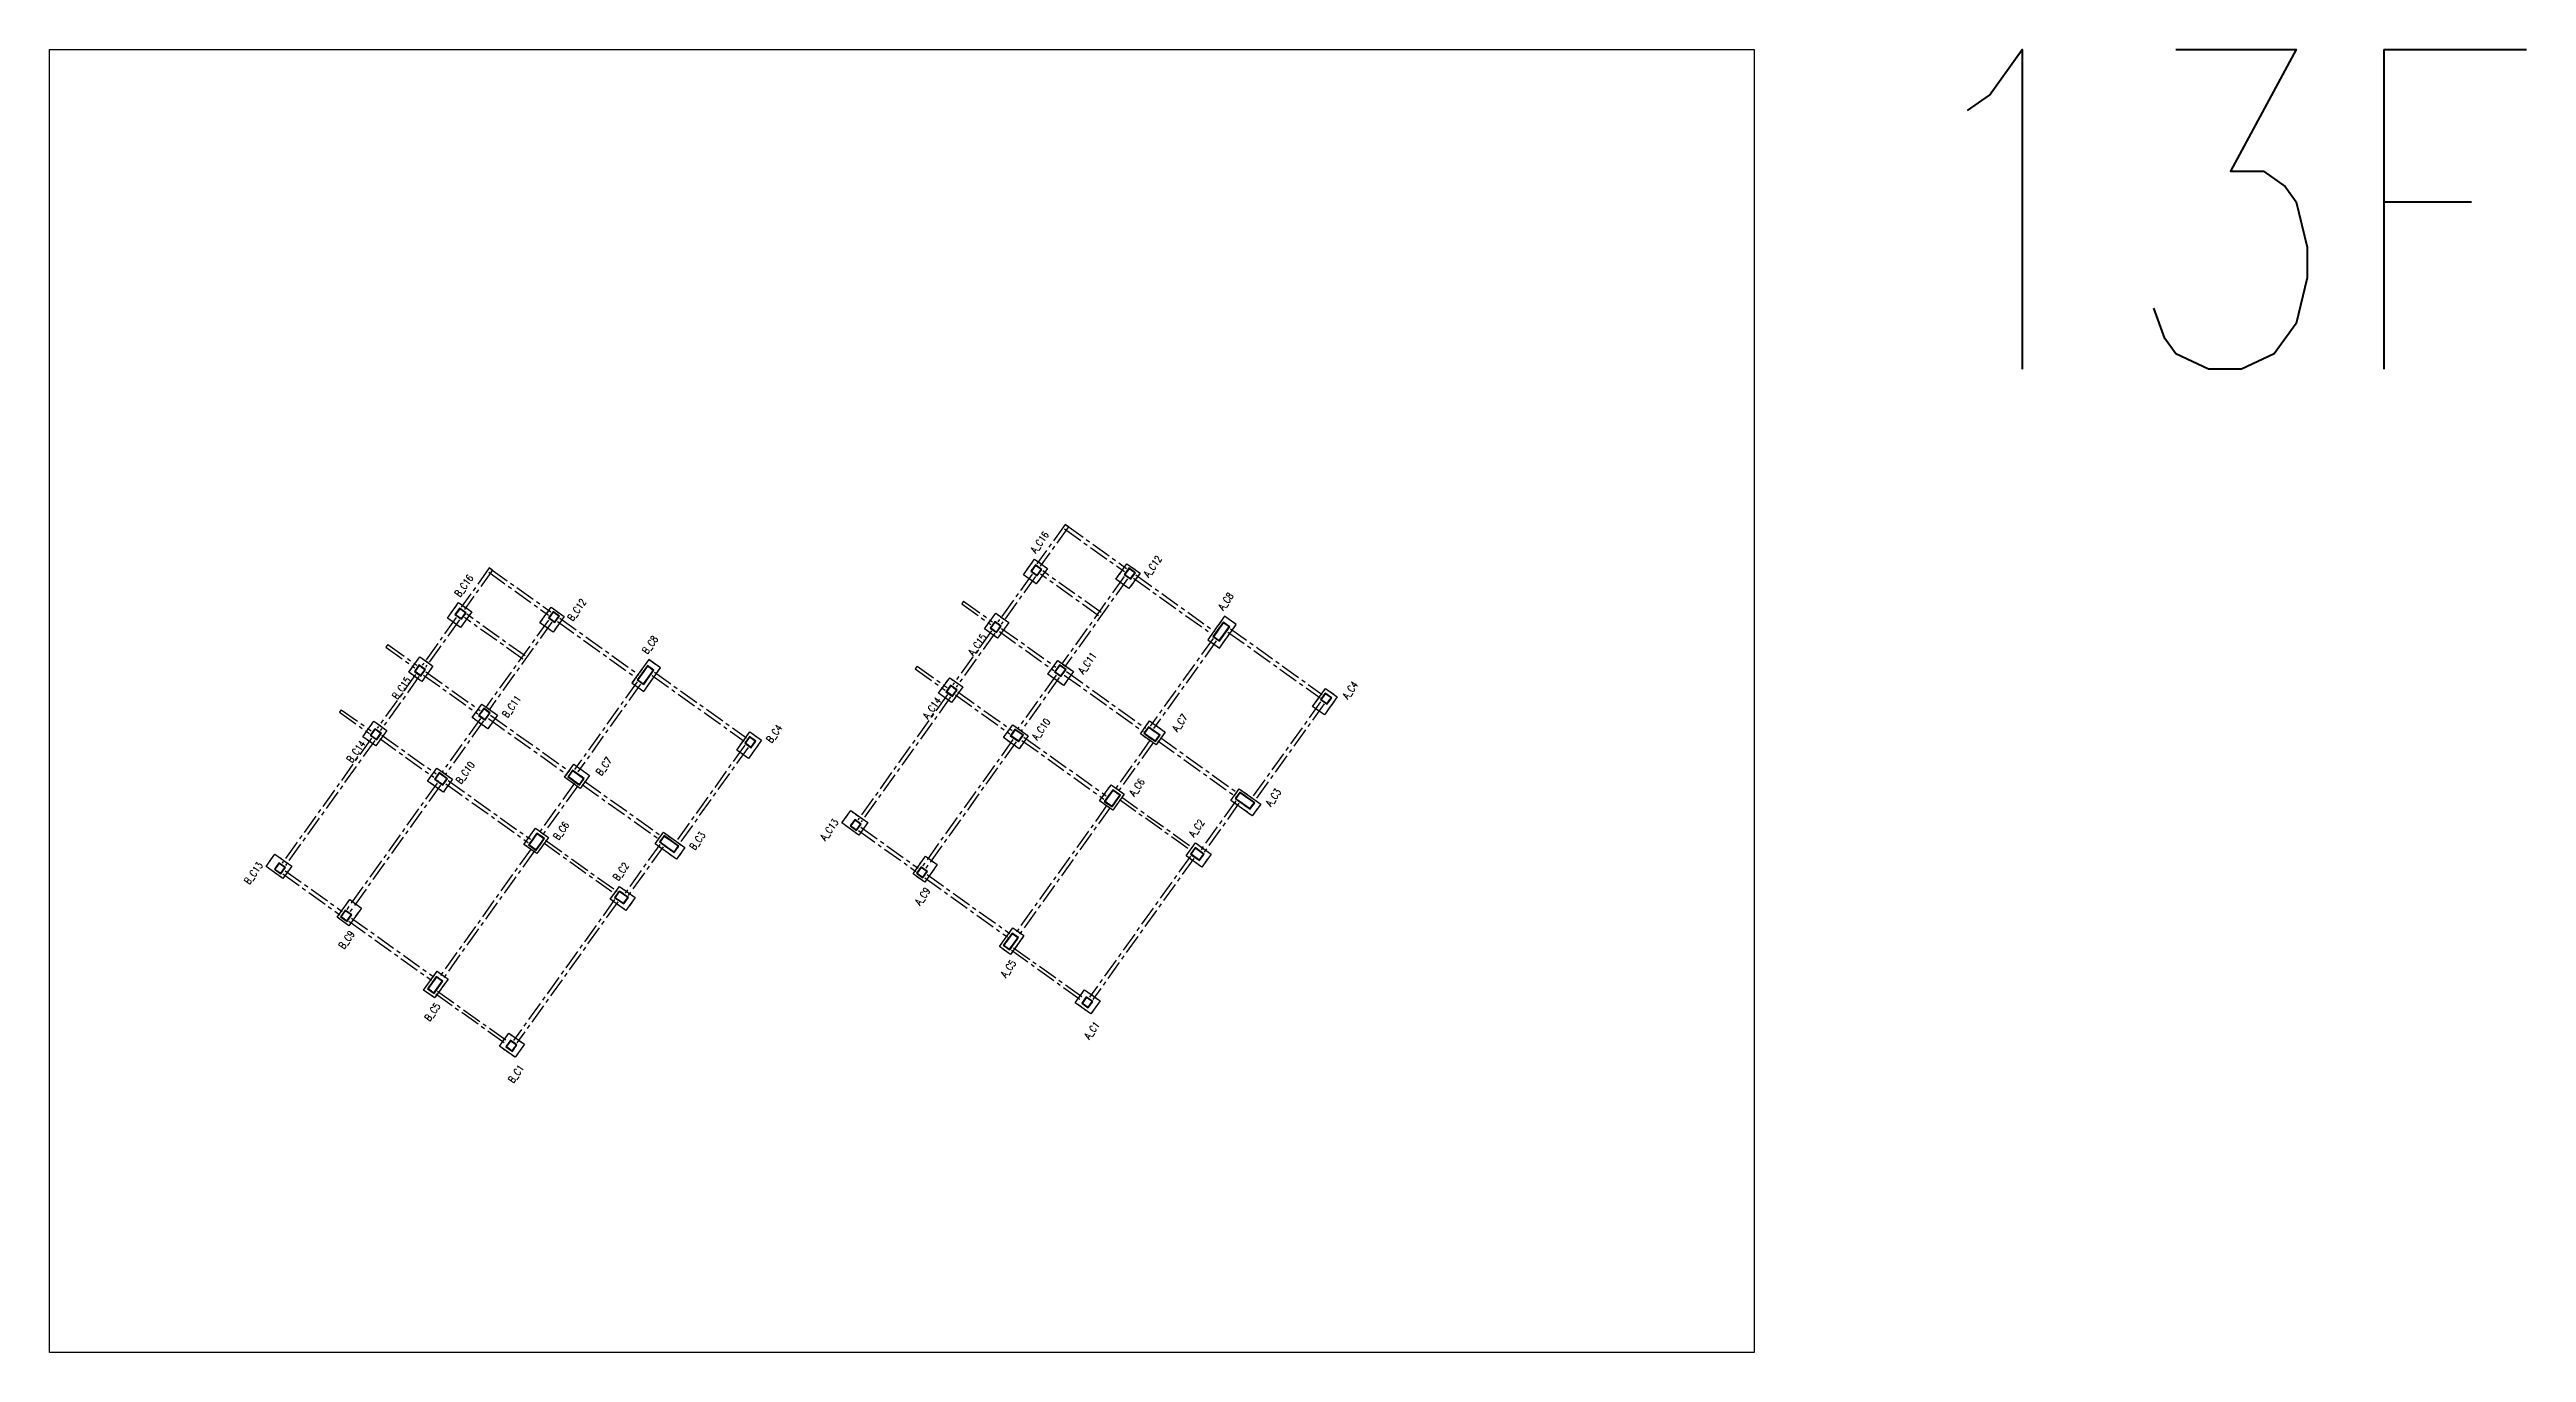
# Model space of a CAD drawing. Header units: millimetres. Extents: x 50002 to 69886, y 27475 to 200427.
# Drawn here: x 50002 to 65498, y 137340 to 145495 of the extents above; entities that cross this region are included whole.
import ezdxf
from ezdxf.enums import TextEntityAlignment as Align

# ---------------------------------------------------------------- set-up
doc = ezdxf.new("R2010")
doc.units = ezdxf.units.MM
doc.header["$LTSCALE"] = 100
doc.header["$MEASUREMENT"] = 0
doc.linetypes.add('CENTER', pattern=[2, 1.25, -0.25, 0.25, -0.25])
doc.linetypes.add('HIDDEN', pattern=[0.375, 0.25, -0.125])
for name, color, linetype in [('TC-COLUMN', 1, 'Continuous'), ('TC-TC', 4, 'Continuous'), ('TC-虛柱', 4, 'HIDDEN'), ('TC-虛鋼柱', 4, 'HIDDEN'), ('TC-鋼柱', 11, 'Continuous')]:
    doc.layers.add(name, color=color, linetype=linetype)
doc.layers.add('TC-鋼粱(隱藏)', color=183, linetype='CENTER', plot=False)
doc.styles.get("Standard").update_dxf_attribs({"font": 'txt.shx', "width": 0.8, "bigfont": 'ae.shx'})

msp = doc.modelspace()

# ---------------------------------------------------------------- linework, layer by layer
at = {"layer": 'Defpoints'}
msp.add_lwpolyline([(50002, 145495), (60666, 145495), (60666, 137340), (50002, 137340)], close=True, dxfattribs=at)
at = {"layer": 'TC-COLUMN'}
for points in [[(56094, 142208), (56164, 142305), (56245, 142247), (56175, 142150)], [(56673, 142179), (56742, 142276), (56824, 142218), (56754, 142121)], [(52491, 141936), (52561, 142033), (52643, 141975), (52573, 141878)], [(53070, 141907), (53140, 142004), (53221, 141946), (53152, 141849)], [(55851, 141869), (55921, 141966), (56003, 141908), (55933, 141810)], [(57248, 141801), (57321, 141749), (57426, 141896), (57353, 141948)], [(52249, 141597), (52319, 141694), (52400, 141636), (52330, 141539)], [(53645, 141530), (53719, 141477), (53823, 141624), (53750, 141676)], [(56309, 141670), (56407, 141601), (56346, 141515), (56248, 141585)], [(55564, 141466), (55633, 141563), (55715, 141505), (55645, 141408)], [(57904, 141382), (57985, 141496), (58058, 141443), (57977, 141330)], [(52707, 141398), (52804, 141329), (52743, 141243), (52646, 141313)], [(51961, 141194), (52031, 141292), (52112, 141233), (52042, 141136)], [(54301, 141110), (54383, 141224), (54456, 141172), (54374, 141058)], [(56028, 141269), (56125, 141199), (56067, 141118), (55970, 141188)], [(56884, 141293), (56982, 141223), (56924, 141142), (56826, 141212)], [(53282, 141021), (53380, 140951), (53321, 140870), (53224, 140940)], [(52425, 140997), (52523, 140928), (52465, 140846), (52367, 140916)], [(56571, 140792), (56644, 140893), (56725, 140835), (56653, 140733)], [(57392, 140795), (57445, 140868), (57579, 140772), (57526, 140699)], [(55014, 140731), (55120, 140656), (55064, 140578), (54959, 140654)], [(52969, 140520), (53042, 140621), (53123, 140563), (53050, 140462)], [(53790, 140523), (53842, 140596), (53976, 140500), (53924, 140427)], [(51411, 140459), (51517, 140384), (51462, 140306), (51356, 140382)], [(55477, 140283), (55404, 140336), (55482, 140446), (55555, 140393)], [(57210, 140378), (57112, 140448), (57171, 140529), (57268, 140459)], [(53608, 140106), (53510, 140176), (53568, 140257), (53666, 140187)], [(51874, 140011), (51801, 140064), (51880, 140174), (51953, 140121)], [(55944, 139880), (56029, 139998), (56098, 139949), (56014, 139831)], [(52342, 139608), (52426, 139726), (52495, 139677), (52411, 139559)], [(56516, 139459), (56419, 139529), (56477, 139610), (56574, 139540)], [(52914, 139187), (52816, 139257), (52874, 139338), (52972, 139269)]]:
    msp.add_lwpolyline(points, close=True, dxfattribs=at)
at = {"layer": 'TC-虛柱'}
for points in [[(56094, 142208), (56164, 142305), (56245, 142247), (56175, 142150)], [(56673, 142179), (56742, 142276), (56824, 142218), (56754, 142121)], [(52491, 141936), (52561, 142033), (52643, 141975), (52573, 141878)], [(53070, 141907), (53140, 142004), (53221, 141946), (53152, 141849)], [(55851, 141869), (55921, 141966), (56003, 141908), (55933, 141810)], [(57248, 141801), (57321, 141749), (57426, 141896), (57353, 141948)], [(52249, 141597), (52319, 141694), (52400, 141636), (52330, 141539)], [(53645, 141530), (53719, 141477), (53823, 141624), (53750, 141676)], [(56309, 141670), (56407, 141601), (56346, 141515), (56248, 141585)], [(55564, 141466), (55633, 141563), (55715, 141505), (55645, 141408)], [(57904, 141382), (57985, 141496), (58058, 141443), (57977, 141330)], [(52707, 141398), (52804, 141329), (52743, 141243), (52646, 141313)], [(51961, 141194), (52031, 141292), (52112, 141233), (52042, 141136)], [(54301, 141110), (54383, 141224), (54456, 141172), (54374, 141058)], [(56028, 141269), (56125, 141199), (56067, 141118), (55970, 141188)], [(56884, 141293), (56982, 141223), (56924, 141142), (56826, 141212)], [(53282, 141021), (53380, 140951), (53321, 140870), (53224, 140940)], [(52425, 140997), (52523, 140928), (52465, 140846), (52367, 140916)], [(56571, 140792), (56644, 140893), (56725, 140835), (56653, 140733)], [(57392, 140795), (57445, 140868), (57579, 140772), (57526, 140699)], [(55014, 140731), (55120, 140656), (55064, 140578), (54959, 140654)], [(52969, 140520), (53042, 140621), (53123, 140563), (53050, 140462)], [(53790, 140523), (53842, 140596), (53976, 140500), (53924, 140427)], [(51411, 140459), (51517, 140384), (51462, 140306), (51356, 140382)], [(55477, 140283), (55404, 140336), (55482, 140446), (55555, 140393)], [(57210, 140378), (57112, 140448), (57171, 140529), (57268, 140459)], [(53608, 140106), (53510, 140176), (53568, 140257), (53666, 140187)], [(51874, 140011), (51801, 140064), (51880, 140174), (51953, 140121)], [(55944, 139880), (56029, 139998), (56098, 139949), (56014, 139831)], [(52342, 139608), (52426, 139726), (52495, 139677), (52411, 139559)], [(56516, 139459), (56419, 139529), (56477, 139610), (56574, 139540)], [(52914, 139187), (52816, 139257), (52874, 139338), (52972, 139269)]]:
    msp.add_lwpolyline(points, close=True, dxfattribs=at)
at = {"layer": 'TC-虛鋼柱'}
for points in [[(56181, 142201), (56210, 142241), (56170, 142270), (56140, 142230)], [(56180, 142205), (56206, 142241), (56170, 142266), (56145, 142230)], [(56766, 142180), (56795, 142220), (56754, 142250), (56725, 142209)], [(56765, 142184), (56791, 142220), (56755, 142245), (56729, 142210)], [(52579, 141929), (52608, 141969), (52567, 141999), (52538, 141958)], [(52578, 141933), (52604, 141969), (52568, 141994), (52542, 141959)], [(53163, 141908), (53192, 141949), (53152, 141978), (53123, 141937)], [(53163, 141912), (53188, 141948), (53152, 141973), (53127, 141938)], [(55927, 141845), (55956, 141886), (55915, 141915), (55886, 141874)], [(55926, 141849), (55952, 141885), (55916, 141911), (55891, 141875)], [(57385, 141882), (57344, 141911), (57280, 141821), (57321, 141792)], [(57381, 141881), (57345, 141907), (57285, 141822), (57320, 141796)], [(52325, 141573), (52354, 141614), (52313, 141643), (52284, 141602)], [(52324, 141578), (52349, 141613), (52314, 141639), (52288, 141603)], [(53783, 141610), (53742, 141639), (53678, 141549), (53719, 141520)], [(56329, 141570), (56361, 141615), (56321, 141644), (56289, 141599)], [(56329, 141574), (56357, 141614), (56321, 141639), (56293, 141600)], [(53778, 141609), (53743, 141635), (53682, 141550), (53718, 141524)], [(55651, 141446), (55680, 141487), (55639, 141516), (55610, 141475)], [(55650, 141451), (55676, 141486), (55640, 141512), (55615, 141476)], [(52727, 141298), (52759, 141343), (52718, 141372), (52686, 141327)], [(52726, 141302), (52755, 141342), (52719, 141368), (52690, 141328)], [(57994, 141397), (58023, 141438), (57983, 141467), (57954, 141426)], [(57994, 141401), (58019, 141437), (57983, 141463), (57958, 141427)], [(52049, 141174), (52078, 141215), (52037, 141244), (52008, 141204)], [(52048, 141179), (52073, 141214), (52038, 141240), (52012, 141204)], [(54392, 141125), (54421, 141166), (54380, 141195), (54351, 141154)], [(54391, 141129), (54417, 141165), (54381, 141191), (54355, 141155)], [(56065, 141163), (56094, 141203), (56041, 141241), (56012, 141200)], [(56065, 141167), (56090, 141203), (56042, 141237), (56017, 141201)], [(56920, 141163), (56949, 141203), (56876, 141256), (56847, 141215)], [(56920, 141167), (56945, 141203), (56877, 141252), (56851, 141216)], [(52463, 140891), (52492, 140931), (52439, 140969), (52410, 140928)], [(52462, 140895), (52488, 140931), (52440, 140965), (52414, 140929)], [(53318, 140891), (53347, 140932), (53274, 140984), (53245, 140943)], [(53317, 140895), (53343, 140931), (53274, 140980), (53249, 140944)], [(56649, 140754), (56702, 140828), (56653, 140862), (56600, 140789)], [(56649, 140759), (56697, 140827), (56653, 140858), (56605, 140790)], [(57513, 140740), (57542, 140780), (57448, 140847), (57419, 140807)], [(57512, 140744), (57537, 140780), (57449, 140843), (57423, 140807)], [(53047, 140482), (53099, 140556), (53050, 140591), (52998, 140517)], [(53046, 140487), (53095, 140555), (53051, 140586), (53002, 140518)], [(53910, 140468), (53939, 140508), (53846, 140575), (53817, 140535)], [(53909, 140472), (53935, 140508), (53846, 140571), (53821, 140535)], [(55051, 140607), (55080, 140647), (55039, 140676), (55010, 140636)], [(55050, 140611), (55076, 140646), (55040, 140672), (55014, 140636)], [(51448, 140335), (51477, 140375), (51437, 140404), (51408, 140364)], [(51448, 140339), (51473, 140375), (51437, 140400), (51412, 140364)], [(57196, 140419), (57225, 140459), (57168, 140500), (57139, 140459)], [(57195, 140423), (57221, 140459), (57169, 140496), (57143, 140460)], [(55465, 140310), (55494, 140351), (55454, 140380), (55425, 140339)], [(55465, 140314), (55490, 140350), (55454, 140376), (55429, 140340)], [(51863, 140038), (51892, 140079), (51851, 140108), (51822, 140067)], [(51862, 140042), (51888, 140078), (51852, 140104), (51826, 140068)], [(53594, 140147), (53623, 140188), (53566, 140228), (53537, 140188)], [(53593, 140151), (53619, 140187), (53566, 140224), (53541, 140188)], [(56009, 139859), (56064, 139936), (56024, 139965), (55968, 139888)], [(56008, 139863), (56060, 139935), (56024, 139961), (55972, 139888)], [(52407, 139587), (52462, 139664), (52421, 139693), (52366, 139616)], [(52406, 139591), (52458, 139663), (52422, 139689), (52370, 139617)], [(56499, 139496), (56529, 139536), (56488, 139565), (56459, 139525)], [(56499, 139500), (56524, 139536), (56489, 139561), (56463, 139525)], [(52897, 139224), (52926, 139265), (52885, 139294), (52856, 139253)], [(52896, 139228), (52922, 139264), (52886, 139289), (52860, 139254)]]:
    msp.add_lwpolyline(points, close=True, dxfattribs=at)
at = {"layer": 'TC-鋼柱'}
for points in [[(56181, 142201), (56210, 142241), (56170, 142270), (56140, 142230)], [(56180, 142205), (56206, 142241), (56170, 142266), (56145, 142230)], [(56766, 142180), (56795, 142220), (56754, 142250), (56725, 142209)], [(56765, 142184), (56791, 142220), (56755, 142245), (56729, 142210)], [(52579, 141929), (52608, 141969), (52567, 141999), (52538, 141958)], [(52578, 141933), (52604, 141969), (52568, 141994), (52542, 141959)], [(53163, 141908), (53192, 141949), (53152, 141978), (53123, 141937)], [(53163, 141912), (53188, 141948), (53152, 141973), (53127, 141938)], [(55927, 141845), (55956, 141886), (55915, 141915), (55886, 141874)], [(55926, 141849), (55952, 141885), (55916, 141911), (55891, 141875)], [(57385, 141882), (57344, 141911), (57280, 141821), (57321, 141792)], [(57381, 141881), (57345, 141907), (57285, 141822), (57320, 141796)], [(52325, 141573), (52354, 141614), (52313, 141643), (52284, 141602)], [(52324, 141578), (52349, 141613), (52314, 141639), (52288, 141603)], [(53783, 141610), (53742, 141639), (53678, 141549), (53719, 141520)], [(56329, 141570), (56361, 141615), (56321, 141644), (56289, 141599)], [(56329, 141574), (56357, 141614), (56321, 141639), (56293, 141600)], [(53778, 141609), (53743, 141635), (53682, 141550), (53718, 141524)], [(55651, 141446), (55680, 141487), (55639, 141516), (55610, 141475)], [(55650, 141451), (55676, 141486), (55640, 141512), (55615, 141476)], [(52727, 141298), (52759, 141343), (52718, 141372), (52686, 141327)], [(52726, 141302), (52755, 141342), (52719, 141368), (52690, 141328)], [(57994, 141397), (58023, 141438), (57983, 141467), (57954, 141426)], [(57994, 141401), (58019, 141437), (57983, 141463), (57958, 141427)], [(52049, 141174), (52078, 141215), (52037, 141244), (52008, 141204)], [(52048, 141179), (52073, 141214), (52038, 141240), (52012, 141204)], [(54392, 141125), (54421, 141166), (54380, 141195), (54351, 141154)], [(54391, 141129), (54417, 141165), (54381, 141191), (54355, 141155)], [(56065, 141163), (56094, 141203), (56041, 141241), (56012, 141200)], [(56065, 141167), (56090, 141203), (56042, 141237), (56017, 141201)], [(56920, 141163), (56949, 141203), (56876, 141256), (56847, 141215)], [(56920, 141167), (56945, 141203), (56877, 141252), (56851, 141216)], [(52463, 140891), (52492, 140931), (52439, 140969), (52410, 140928)], [(52462, 140895), (52488, 140931), (52440, 140965), (52414, 140929)], [(53318, 140891), (53347, 140932), (53274, 140984), (53245, 140943)], [(53317, 140895), (53343, 140931), (53274, 140980), (53249, 140944)], [(56649, 140754), (56702, 140828), (56653, 140862), (56600, 140789)], [(56649, 140759), (56697, 140827), (56653, 140858), (56605, 140790)], [(57513, 140740), (57542, 140780), (57448, 140847), (57419, 140807)], [(57512, 140744), (57537, 140780), (57449, 140843), (57423, 140807)], [(53047, 140482), (53099, 140556), (53050, 140591), (52998, 140517)], [(53046, 140487), (53095, 140555), (53051, 140586), (53002, 140518)], [(53910, 140468), (53939, 140508), (53846, 140575), (53817, 140535)], [(53909, 140472), (53935, 140508), (53846, 140571), (53821, 140535)], [(55051, 140607), (55080, 140647), (55039, 140676), (55010, 140636)], [(55050, 140611), (55076, 140646), (55040, 140672), (55014, 140636)], [(51448, 140335), (51477, 140375), (51437, 140404), (51408, 140364)], [(51448, 140339), (51473, 140375), (51437, 140400), (51412, 140364)], [(57196, 140419), (57225, 140459), (57168, 140500), (57139, 140459)], [(57195, 140423), (57221, 140459), (57169, 140496), (57143, 140460)], [(55465, 140310), (55494, 140351), (55454, 140380), (55425, 140339)], [(55465, 140314), (55490, 140350), (55454, 140376), (55429, 140340)], [(51863, 140038), (51892, 140079), (51851, 140108), (51822, 140067)], [(51862, 140042), (51888, 140078), (51852, 140104), (51826, 140068)], [(53594, 140147), (53623, 140188), (53566, 140228), (53537, 140188)], [(53593, 140151), (53619, 140187), (53566, 140224), (53541, 140188)], [(56009, 139859), (56064, 139936), (56024, 139965), (55968, 139888)], [(56008, 139863), (56060, 139935), (56024, 139961), (55972, 139888)], [(52407, 139587), (52462, 139664), (52421, 139693), (52366, 139616)], [(52406, 139591), (52458, 139663), (52422, 139689), (52370, 139617)], [(56499, 139496), (56529, 139536), (56488, 139565), (56459, 139525)], [(56499, 139500), (56524, 139536), (56489, 139561), (56463, 139525)], [(52897, 139224), (52926, 139265), (52885, 139294), (52856, 139253)], [(52896, 139228), (52922, 139264), (52886, 139289), (52860, 139254)]]:
    msp.add_lwpolyline(points, close=True, dxfattribs=at)
at = {"layer": 'TC-鋼粱(隱藏)'}
for p, q in [((56356, 142522), (56179, 142276)), ((56376, 142508), (56200, 142261)), ((56351, 142495), (56726, 142227)), ((56376, 142508), (56356, 142522)), ((56366, 142515), (56740, 142247)), ((52753, 142250), (52577, 142004)), ((52773, 142236), (52597, 141989)), ((52749, 142223), (53123, 141955)), ((52773, 142236), (52753, 142250)), ((52763, 142243), (53138, 141975)), ((56149, 142211), (55935, 141913)), ((56169, 142197), (55956, 141898)), ((56565, 141951), (56201, 142211)), ((56580, 141971), (56215, 142231)), ((56725, 142196), (56333, 141647)), ((56746, 142182), (56353, 141633)), ((56783, 142186), (57277, 141833)), ((56797, 142207), (57291, 141853)), ((52977, 141699), (52613, 141960)), ((55720, 142042), (55709, 142026)), ((55709, 142026), (55890, 141896)), ((55720, 142042), (55901, 141913)), ((52546, 141940), (52333, 141641)), ((52567, 141925), (52353, 141627)), ((52963, 141679), (52598, 141939)), ((53123, 141924), (52730, 141375)), ((53143, 141910), (52751, 141361)), ((53180, 141914), (53674, 141561)), ((53195, 141935), (53689, 141581)), ((55895, 141856), (55653, 141518)), ((55915, 141842), (55674, 141504)), ((55944, 141852), (56284, 141609)), ((55958, 141872), (56298, 141629)), ((57281, 141809), (56888, 141260)), ((57301, 141794), (56909, 141245)), ((57374, 141849), (57950, 141438)), ((57389, 141870), (57964, 141458)), ((52118, 141770), (52106, 141754)), ((52106, 141754), (52287, 141625)), ((52118, 141770), (52299, 141641)), ((52292, 141584), (52051, 141247)), ((52313, 141570), (52071, 141232)), ((52341, 141580), (52681, 141337)), ((52356, 141600), (52696, 141357)), ((53678, 141537), (53286, 140988)), ((53699, 141522), (53306, 140973)), ((53772, 141577), (54347, 141166)), ((53786, 141598), (54362, 141186)), ((55430, 141635), (55418, 141619)), ((55418, 141619), (55605, 141485)), ((55430, 141635), (55617, 141502)), ((56299, 141579), (56058, 141242)), ((56319, 141565), (56078, 141227)), ((56349, 141580), (56843, 141227)), ((56364, 141601), (56858, 141247)), ((51827, 141363), (51816, 141347)), ((51816, 141347), (52003, 141213)), ((51827, 141363), (52014, 141230)), ((52761, 141329), (53255, 140976)), ((55619, 141457), (55059, 140674)), ((55639, 141443), (55079, 140660)), ((55669, 141455), (56009, 141212)), ((55684, 141475), (56023, 141233)), ((57954, 141413), (57521, 140807)), ((57975, 141399), (57541, 140793)), ((52016, 141185), (51457, 140402)), ((52067, 141183), (52406, 140940)), ((52081, 141203), (52421, 140961)), ((52697, 141307), (52455, 140970)), ((52717, 141293), (52476, 140955)), ((52747, 141308), (53241, 140955)), ((56029, 141176), (55464, 140385)), ((56084, 141171), (56598, 140803)), ((56098, 141191), (56613, 140823)), ((56888, 141174), (56667, 140864)), ((56951, 141188), (57433, 140843)), ((52037, 141171), (51477, 140388)), ((54352, 141141), (53919, 140535)), ((54372, 141127), (53939, 140521)), ((56049, 141162), (55484, 140371)), ((56908, 141159), (56687, 140850)), ((56936, 141167), (57418, 140823)), ((52427, 140904), (51861, 140113)), ((52447, 140890), (51881, 140099)), ((52481, 140899), (52996, 140531)), ((52496, 140919), (53010, 140552)), ((53286, 140902), (53065, 140593)), ((53306, 140887), (53085, 140578)), ((53334, 140895), (53816, 140551)), ((53348, 140916), (53830, 140571)), ((56617, 140765), (56044, 139963)), ((56637, 140751), (56064, 139948)), ((56695, 140801), (57143, 140482)), ((56707, 140818), (57154, 140498)), ((57423, 140792), (57205, 140486)), ((57443, 140777), (57225, 140472)), ((55063, 140607), (55421, 140351)), ((55078, 140627), (55435, 140371)), ((53015, 140493), (52441, 139691)), ((53035, 140479), (52461, 139677)), ((53093, 140529), (53540, 140210)), ((53104, 140546), (53552, 140226)), ((53820, 140520), (53602, 140215)), ((53841, 140505), (53622, 140200)), ((57139, 140447), (56508, 139563)), ((57160, 140432), (56528, 139549)), ((51461, 140335), (51818, 140079)), ((51475, 140355), (51833, 140100)), ((55478, 140310), (55994, 139941)), ((55492, 140331), (56009, 139962)), ((53537, 140175), (52905, 139292)), ((53557, 140161), (52926, 139277)), ((51875, 140039), (52392, 139669)), ((51890, 140059), (52406, 139690)), ((56020, 139857), (56459, 139543)), ((56032, 139873), (56471, 139559)), ((52418, 139585), (52857, 139271)), ((52429, 139601), (52869, 139287))]:
    msp.add_line(p, q, dxfattribs=at)

# ---------------------------------------------------------------- texts
at = {"layer": 'Defpoints', "color": 3, "width": 0.8}
msp.add_text('13F', height=2000, rotation=360, dxfattribs=at).set_placement((61589, 145495), align=Align.TOP_LEFT)
at = {"layer": 'TC-TC', "width": 0.8}
for s, p in [('A_C16', (56196, 142411)), ('A_C12', (56903, 142260)), ('B_C16', (52594, 142139)), ('B_C12', (53300, 141988)), ('A_C8', (57360, 142041)), ('B_C8', (53758, 141769)), ('A_C15', (55806, 141770)), ('A_C11', (56494, 141655)), ('B_C15', (52203, 141498)), ('A_C4', (58138, 141485)), ('B_C11', (52892, 141383)), ('A_C14', (55522, 141373)), ('A_C7', (57073, 141281)), ('B_C4', (54535, 141213)), ('A_C10', (56205, 141241)), ('B_C14', (51919, 141101)), ('B_C10', (52602, 140969)), ('B_C7', (53470, 141009)), ('A_C6', (56804, 140877)), ('A_C3', (57658, 140814)), ('B_C6', (53202, 140605)), ('B_C3', (54055, 140542)), ('A_C13', (54880, 140612)), ('A_C2', (57178, 140622)), ('B_C13', (51277, 140340)), ('B_C2', (53576, 140350)), ('A_C9', (55463, 140195)), ('B_C9', (51860, 139923)), ('A_C5', (56000, 139742)), ('B_C5', (52397, 139471)), ('A_C1', (56523, 139356)), ('B_C1', (52920, 139084))]:
    msp.add_text(s, height=45, rotation=54.44, dxfattribs=at).set_placement(p, align=Align.MIDDLE_CENTER)

doc.saveas('drawing.dxf')
